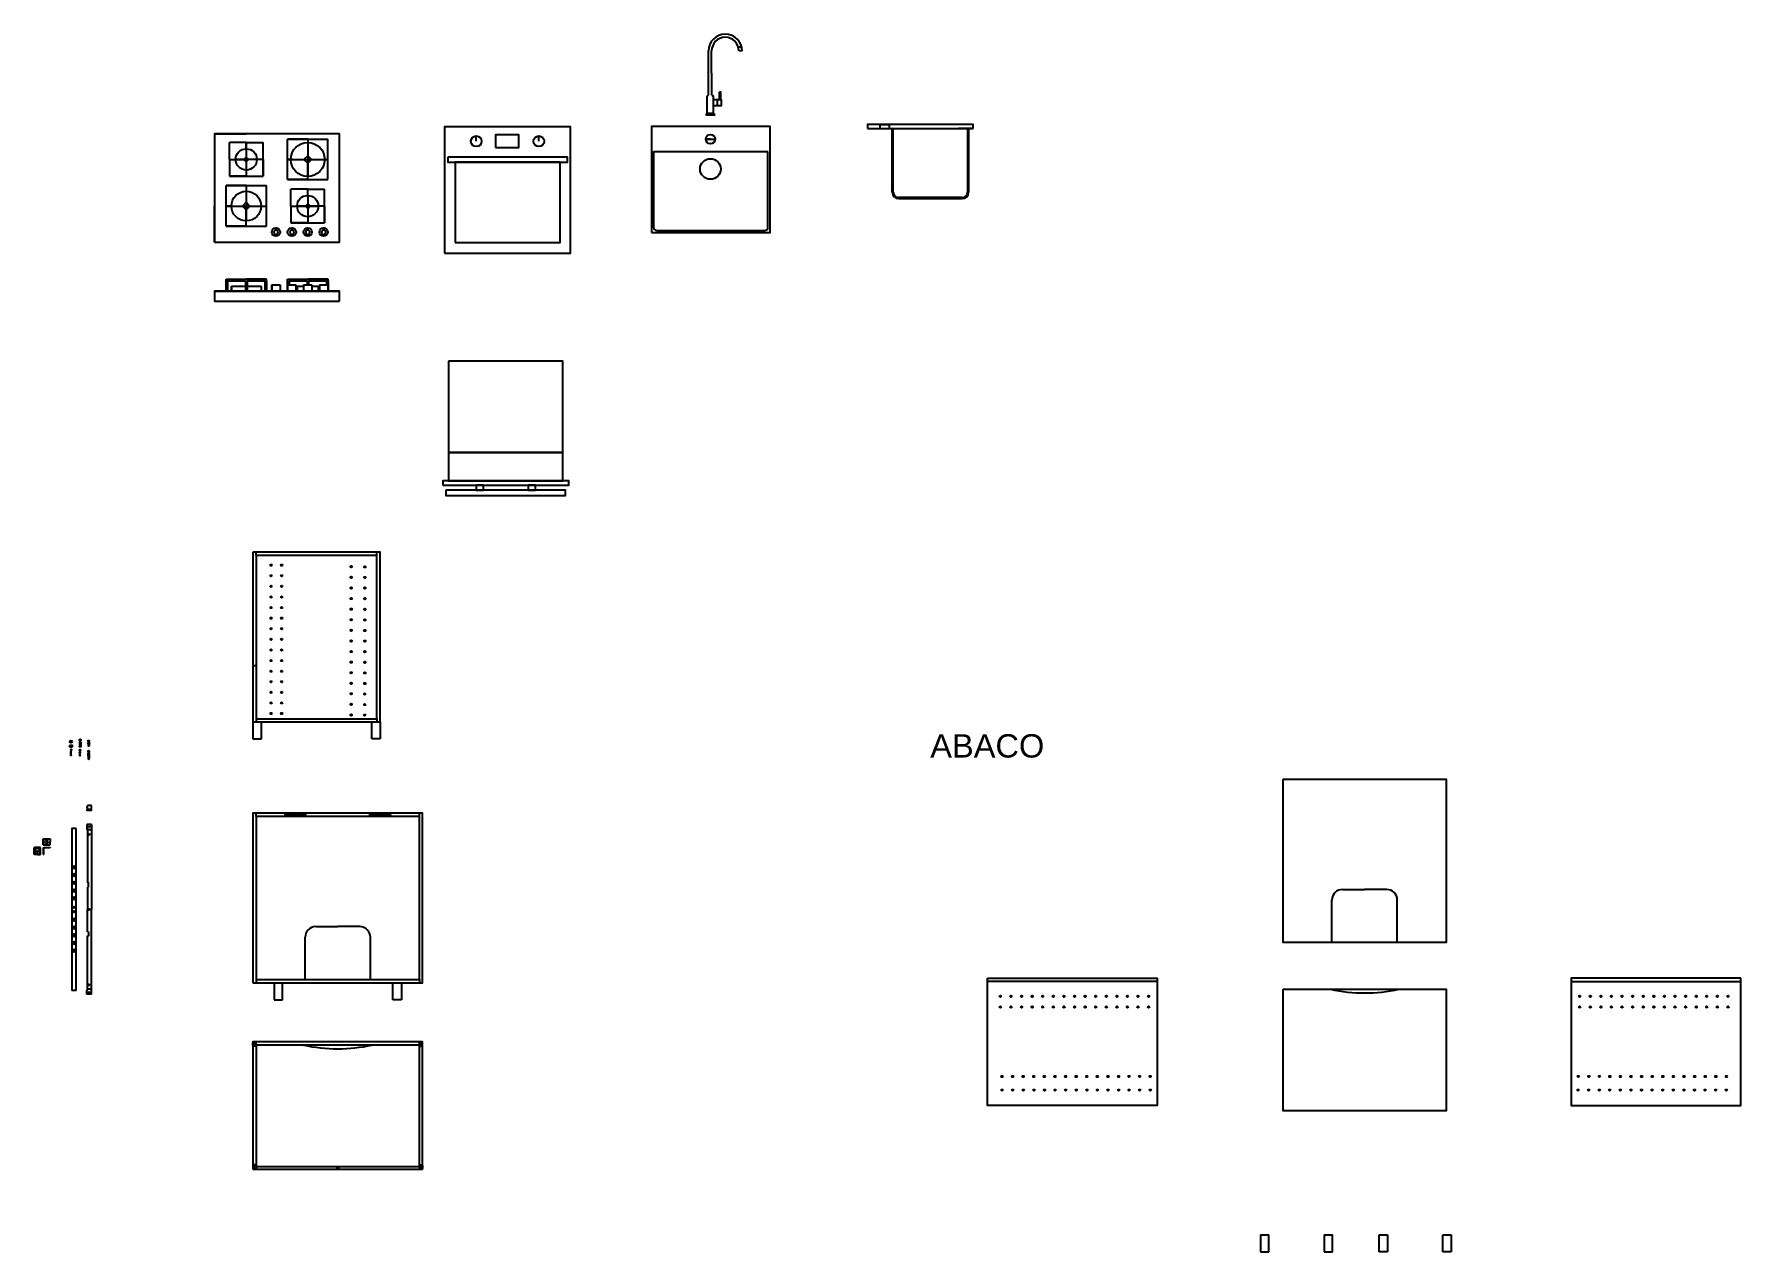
# Model space of a CAD drawing. Header units: inches. Extents: x -101 to 705, y -9 to 565.
import ezdxf

# ---------------------------------------------------------------- set-up
doc = ezdxf.new("R2010")
doc.units = ezdxf.units.IN
doc.header["$MEASUREMENT"] = 0
doc.layers.add('ABACO', color=2, linetype='Continuous')
doc.styles.get("Standard").update_dxf_attribs({"font": 'Arial.ttf'})

# ---------------------------------------------------------------- blocks, each defined once
blk = doc.blocks.new('buchi vite')
for p, q in [((3441.82, 4619.78), (3442.38, 4619.78)), ((3441.82, 4619.32), (3442.38, 4619.32))]:
    blk.add_line(p, q)
for points in [[(3441.82, 4619.32), (3441.66, 4619.32), (3441.66, 4619.78), (3441.82, 4619.78)], [(3442.38, 4619.78), (3442.53, 4619.78), (3442.53, 4619.32), (3442.38, 4619.32)]]:
    blk.add_open_spline(points, degree=3)
blk = doc.blocks.new('buchi viti2')
for points in [[(3434.7, 4603.52), (3434.7, 4604.42)], [(3435.4, 4604.42), (3435.4, 4603.52)]]:
    blk.add_lwpolyline(points)
for points in [[(3434.7, 4604.42), (3434.7, 4604.66), (3435.4, 4604.66), (3435.4, 4604.42)], [(3434.7, 4603.52), (3434.7, 4603.29), (3435.4, 4603.29), (3435.4, 4603.52)]]:
    blk.add_open_spline(points, degree=3)
blk = doc.blocks.new('6-rob-elev')
at = {"color": 0, "linetype": 'ByBlock'}
for p, q in [((-0.64, -2.52), (-0.75, 18.33)), ((0.88, -2.52), (0.75, 18.33)), ((14.93, 20.07), (13.38, 20.07)), ((15.12, 18.33), (13.62, 18.33)), ((1.63, -11.03), (1.63, -2.99)), ((3.42, -4.71), (3.42, -7.36))]:
    blk.add_line(p, q, dxfattribs=at)
for p, q in [((-1.37, -2.99), (-0.64, -2.52)), ((-1.37, -11.03), (-1.37, -2.99)), ((0.88, -2.52), (1.63, -2.99)), ((-2.03, -11.73), (-1.37, -11.03)), ((-2.03, -11.73), (2.38, -11.73)), ((-1.37, -11.03), (1.63, -11.03)), ((2.38, -11.73), (1.63, -11.03))]:
    blk.add_line(p, q)
blk.add_lwpolyline([(1.63, -7.36), (5.46, -7.36), (5.46, -4.71), (1.63, -4.71)], dxfattribs=at)
blk.add_lwpolyline([(4.51, -0.89), (4.95, -0.89), (4.95, -4.71), (4.51, -4.71)], close=True)
for radius in [7.94, 6.44]:
    blk.add_arc((7.19, 18.33), radius, 0, 180, dxfattribs=at)

msp = doc.modelspace()

# ---------------------------------------------------------------- linework, layer by layer
for p, q in [((-15.49, 517.93), (-0.49, 517.93)), ((-15.49, 517.93), (-15.49, 500.93)), ((18.97, 496.39), (18.97, 515.56)), ((28.51, 515.56), (18.97, 515.56)), ((18.97, 515.56), (38.06, 515.56)), ((43.51, 517.93), (28.51, 517.93)), ((28.51, 515.56), (28.51, 506.01)), ((38.06, 496.39), (38.06, 515.56)), ((108.04, 514.49), (108.04, 516.99)), ((137.54, 514.49), (137.54, 516.99)), ((218.48, 515.53), (216.28, 515.53)), ((216.28, 515.53), (220.68, 515.53)), ((292.53, 522.44), (292.53, 520.44)), ((292.53, 520.44), (342.53, 520.44)), ((298.44, 522.44), (302.84, 522.44)), ((298.44, 522.44), (298.44, 520.44)), ((302.84, 522.44), (302.84, 520.44)), ((304.27, 490.44), (304.27, 520.44)), ((304.77, 490.44), (304.77, 520.44)), ((342.53, 520.44), (335.53, 520.44)), ((339.77, 520.44), (339.77, 490.44)), ((340.27, 520.44), (340.27, 490.44)), ((-0.49, 513.87), (-8.43, 513.87)), ((-8.43, 505.93), (-8.43, 513.87)), ((-0.49, 510.93), (-0.49, 513.87)), ((-0.49, 513.87), (-0.49, 505.93)), ((-0.49, 513.87), (7.45, 513.87)), ((7.45, 498.07), (7.45, 513.87)), ((28.51, 513.93), (28.51, 497.93)), ((28.51, 512.93), (28.51, 498.93)), ((191.64, 509.7), (245.64, 509.7)), ((-8.43, 505.93), (-0.49, 505.93)), ((-8.43, 505.93), (-8.43, 498.07)), ((-0.49, 505.93), (-5.49, 505.93)), ((-0.5, 506.01), (-0.5, 498.07)), ((7.45, 505.93), (-0.49, 505.93)), ((7.45, 505.93), (7.45, 498.07)), ((21.51, 505.93), (18.97, 505.93)), ((18.97, 505.93), (38.06, 505.93)), ((18.97, 505.93), (28.51, 505.93)), ((20.51, 505.93), (36.51, 505.93)), ((21.51, 505.93), (35.51, 505.93)), ((28.51, 496.39), (28.51, 505.93)), ((-10.03, 474.39), (-10.03, 493.56)), ((-0.49, 493.56), (-10.03, 493.56)), ((-10.03, 493.56), (9.06, 493.56)), ((-0.5, 498.07), (-8.43, 498.07)), ((-8.43, 498.07), (7.45, 498.07)), ((-0.49, 493.56), (-0.49, 484.01)), ((9.06, 474.39), (9.06, 493.56)), ((28.51, 496.39), (18.97, 496.39)), ((18.97, 496.39), (38.06, 496.39)), ((28.53, 491.87), (20.59, 491.87)), ((20.59, 483.93), (20.59, 491.87)), ((28.53, 488.93), (28.53, 491.87)), ((28.53, 491.87), (36.47, 491.87)), ((36.47, 476.07), (36.47, 491.87)), ((-15.49, 466.93), (-15.49, 483.93)), ((-7.49, 483.93), (-10.03, 483.93)), ((-10.03, 483.93), (9.06, 483.93)), ((-10.03, 483.93), (-0.49, 483.93)), ((-7.49, 483.93), (6.51, 483.93)), ((-0.49, 490.93), (-0.49, 476.93)), ((-0.49, 474.39), (-0.49, 483.93)), ((20.59, 483.93), (28.53, 483.93)), ((20.59, 483.93), (20.59, 476.07)), ((23.51, 483.93), (33.51, 483.93)), ((28.53, 483.93), (23.53, 483.93)), ((28.51, 488.93), (28.51, 478.93)), ((28.51, 484.01), (28.51, 476.07)), ((36.47, 483.93), (28.53, 483.93)), ((36.47, 483.93), (36.47, 476.07)), ((337.27, 487.94), (307.27, 487.94)), ((337.27, 487.44), (307.27, 487.44)), ((28.51, 476.07), (20.59, 476.07)), ((20.59, 476.07), (36.47, 476.07)), ((-0.49, 474.39), (-10.03, 474.39)), ((-10.03, 474.39), (9.06, 474.39)), ((13.26, 473.57), (13.26, 472.54)), ((13.76, 472.54), (13.76, 473.57)), ((20.81, 473.56), (20.81, 472.53)), ((21.31, 472.53), (21.31, 473.56)), ((28.27, 473.56), (28.27, 472.53)), ((28.77, 472.53), (28.77, 473.56)), ((35.77, 473.57), (35.77, 472.54)), ((36.27, 472.54), (36.27, 473.57)), ((-10.03, 443.73), (-10.03, 449.43)), ((-10.03, 449.43), (9.06, 449.43)), ((-10.03, 449.43), (-10.03, 448.7)), ((-10.03, 448.7), (-10.03, 443.73)), ((-7.49, 443.73), (-10.03, 443.73)), ((-9.3, 448.7), (-0.85, 448.7)), ((-9.3, 448.7), (-9.3, 443.73)), ((-7.49, 443.73), (-7.49, 446.23)), ((-7.49, 446.23), (-0.85, 446.23)), ((-7.49, 446.23), (-7.49, 443.73)), ((-0.85, 449.43), (-0.12, 449.43)), ((-0.85, 448.7), (-0.85, 443.73)), ((9.06, 449.43), (-0.49, 449.43)), ((-0.12, 448.7), (-0.12, 443.73)), ((-0.12, 448.7), (8.33, 448.7)), ((-0.12, 446.23), (6.51, 446.23)), ((6.51, 446.23), (6.51, 443.73)), ((6.51, 443.73), (9.06, 443.73)), ((8.33, 448.7), (8.33, 443.73)), ((9.06, 443.73), (9.06, 449.43)), ((9.06, 448.7), (9.06, 443.73)), ((11.51, 446.73), (11.51, 443.73)), ((11.51, 443.73), (11.51, 446.73)), ((11.51, 446.73), (15.51, 446.73)), ((15.51, 446.73), (15.51, 443.73)), ((19.04, 443.73), (19.04, 449.43)), ((19.04, 449.43), (38.12, 449.43)), ((19.04, 448.7), (19.04, 443.73)), ((19.04, 446.73), (19.04, 443.73)), ((19.04, 446.73), (22.98, 446.73)), ((19.76, 448.7), (28.22, 448.7)), ((19.76, 448.7), (19.76, 446.73)), ((22.98, 446.73), (22.98, 443.73)), ((23.51, 446.23), (23.51, 443.73)), ((23.51, 446.23), (26.54, 446.23)), ((26.54, 446.73), (26.54, 443.73)), ((26.54, 446.73), (30.51, 446.73)), ((28.22, 449.43), (28.94, 449.43)), ((28.22, 448.7), (28.22, 446.73)), ((38.12, 449.43), (28.58, 449.43)), ((38.12, 449.43), (28.58, 449.43)), ((28.94, 448.7), (37.4, 448.7)), ((28.94, 448.7), (28.94, 446.73)), ((30.51, 446.73), (30.51, 443.73)), ((30.51, 446.23), (33.51, 446.23)), ((33.51, 446.23), (33.51, 443.73)), ((34.04, 446.73), (34.04, 443.73)), ((34.04, 446.73), (38.01, 446.73)), ((37.4, 448.7), (37.4, 446.73)), ((38.01, 446.73), (38.01, 443.73)), ((38.12, 443.73), (38.12, 449.43)), ((38.12, 448.7), (38.12, 443.73)), ((4.19, 319.17), (4.19, 320.67)), ((61.19, 319.17), (61.19, 320.67)), ((4.19, 267.17), (2.69, 267.17)), ((4.19, 242.17), (4.19, 240.67)), ((61.19, 242.17), (61.19, 240.67)), ((2.69, 240.67), (2.69, 232.67)), ((6.69, 232.67), (6.69, 240.67)), ((6.69, 240.67), (58.69, 240.67)), ((58.69, 232.67), (58.69, 240.67)), ((62.69, 240.67), (62.69, 232.67)), ((-83.67, 231.44), (-83.25, 231.44)), ((-83.67, 231.29), (-83.25, 231.29)), ((-82.67, 229.32), (-83.67, 229.32)), ((-83.67, 228.99), (-82.9, 228.99)), ((-83.17, 226.71), (-83.35, 226.92)), ((-83.35, 226.92), (-82.89, 226.92)), ((-83.29, 227.58), (-83.14, 227.58)), ((-83.29, 227.53), (-83.14, 227.53)), ((-83.25, 231.86), (-83.25, 231.44)), ((-83.25, 231.29), (-83.25, 230.87)), ((-83.22, 229.61), (-83.22, 229.32)), ((-83.05, 226.59), (-83.19, 226.56)), ((-83.05, 226.57), (-83.19, 226.54)), ((-83.05, 226.43), (-83.19, 226.4)), ((-83.05, 226.41), (-83.19, 226.38)), ((-83.05, 226.27), (-83.19, 226.24)), ((-83.05, 226.25), (-83.19, 226.22)), ((-83.05, 226.11), (-83.19, 226.08)), ((-83.05, 226.09), (-83.19, 226.06)), ((-83.05, 225.96), (-83.19, 225.93)), ((-83.05, 225.94), (-83.19, 225.91)), ((-83.05, 225.8), (-83.19, 225.77)), ((-83.05, 225.78), (-83.19, 225.75)), ((-83.05, 225.64), (-83.19, 225.61)), ((-83.05, 225.62), (-83.19, 225.59)), ((-83.05, 225.48), (-83.19, 225.45)), ((-83.05, 225.46), (-83.19, 225.43)), ((-83.17, 226.71), (-83.07, 226.71)), ((-83.14, 227.73), (-83.14, 227.58)), ((-83.14, 227.53), (-83.14, 227.38)), ((-83.13, 229.32), (-83.13, 229.61)), ((-83.1, 231.86), (-83.1, 231.44)), ((-83.1, 231.44), (-82.68, 231.44)), ((-83.1, 231.29), (-82.68, 231.29)), ((-83.1, 231.29), (-83.1, 230.87)), ((-83.09, 227.73), (-83.09, 227.58)), ((-83.09, 227.58), (-82.94, 227.58)), ((-83.09, 227.53), (-82.94, 227.53)), ((-83.09, 227.53), (-83.09, 227.38)), ((-82.89, 226.92), (-83.07, 226.71)), ((-79.19, 231.14), (-78.49, 231.14)), ((-79.19, 231.14), (-79.19, 229.04)), ((-79.19, 229.04), (-78.49, 229.04)), ((-79.16, 226.44), (-79.16, 226.34)), ((-79.09, 231.24), (-79.11, 231.24)), ((-79.11, 226.29), (-78.71, 226.29)), ((-78.59, 231.24), (-79.09, 231.24)), ((-79.09, 231.14), (-79.09, 229.04)), ((-78.59, 228.94), (-79.09, 228.94)), ((-79.08, 227.39), (-78.93, 227.39)), ((-79.08, 227.34), (-78.93, 227.34)), ((-78.99, 229.04), (-78.99, 231.14)), ((-78.87, 226.29), (-78.98, 226.27)), ((-78.84, 226.28), (-78.98, 226.25)), ((-78.84, 226.14), (-78.98, 226.11)), ((-78.84, 226.12), (-78.98, 226.09)), ((-78.84, 225.98), (-78.98, 225.95)), ((-78.84, 225.96), (-78.98, 225.93)), ((-78.84, 225.82), (-78.98, 225.79)), ((-78.84, 225.8), (-78.98, 225.77)), ((-78.84, 225.67), (-78.98, 225.63)), ((-78.84, 225.65), (-78.98, 225.61)), ((-78.84, 225.51), (-78.98, 225.48)), ((-78.84, 225.49), (-78.98, 225.46)), ((-78.91, 226.29), (-78.96, 226.29)), ((-78.93, 227.54), (-78.93, 227.39)), ((-78.93, 227.34), (-78.93, 227.19)), ((-78.89, 231.14), (-78.89, 229.04)), ((-78.88, 227.54), (-78.88, 227.39)), ((-78.88, 227.39), (-78.73, 227.39)), ((-78.88, 227.34), (-78.73, 227.34)), ((-78.88, 227.34), (-78.88, 227.19)), ((-78.79, 229.04), (-78.79, 231.14)), ((-78.69, 231.14), (-78.69, 229.04)), ((-78.66, 226.44), (-78.66, 226.34)), ((-78.59, 229.04), (-78.59, 231.14)), ((-78.49, 231.14), (-78.49, 229.04)), ((-75.19, 230.68), (-75.19, 230.77)), ((-75.19, 230.77), (-74.49, 230.77)), ((-75.19, 230.68), (-74.49, 230.68)), ((-75.13, 226.84), (-74.8, 226.84)), ((-75.13, 226.79), (-74.8, 226.79)), ((-75.13, 226.15), (-74.43, 226.15)), ((-75.13, 225.95), (-75.13, 226.15)), ((-74.78, 225.95), (-75.13, 225.95)), ((-75.08, 230.36), (-74.6, 230.36)), ((-74.76, 230.36), (-75.06, 230.29)), ((-74.67, 230.36), (-75.06, 230.27)), ((-74.62, 230.24), (-75.06, 230.14)), ((-74.62, 230.22), (-75.06, 230.12)), ((-74.62, 230.09), (-75.06, 229.99)), ((-74.62, 230.07), (-75.06, 229.97)), ((-74.62, 229.94), (-75.06, 229.84)), ((-74.62, 229.92), (-75.06, 229.82)), ((-74.62, 229.79), (-75.06, 229.69)), ((-74.62, 229.77), (-75.06, 229.67)), ((-74.62, 229.64), (-75.06, 229.54)), ((-74.62, 229.62), (-75.06, 229.52)), ((-75.03, 230.36), (-75.03, 229.48)), ((-75.03, 230.28), (-75.03, 230.15)), ((-75.03, 230.13), (-75.03, 230)), ((-75.03, 229.98), (-75.03, 229.85)), ((-75.03, 229.83), (-75.03, 229.7)), ((-75.03, 229.68), (-75.03, 229.55)), ((-75.02, 224.55), (-75.02, 225.6)), ((-75.01, 231.66), (-74.86, 231.66)), ((-75.01, 231.61), (-74.86, 231.61)), ((-75.01, 229.46), (-74.67, 229.46)), ((-74.98, 225.8), (-74.98, 225.95)), ((-74.92, 225.6), (-74.92, 224.55)), ((-74.89, 225.6), (-74.89, 224.55)), ((-74.86, 231.81), (-74.86, 231.66)), ((-74.86, 231.61), (-74.86, 231.46)), ((-74.81, 231.81), (-74.81, 231.66)), ((-74.81, 231.66), (-74.66, 231.66)), ((-74.81, 231.61), (-74.66, 231.61)), ((-74.81, 231.61), (-74.81, 231.46)), ((-74.8, 227.17), (-74.8, 226.84)), ((-74.8, 226.79), (-74.8, 226.47)), ((-74.78, 225.95), (-74.43, 225.95)), ((-74.75, 227.17), (-74.75, 226.84)), ((-74.75, 226.84), (-74.43, 226.84)), ((-74.75, 226.79), (-74.43, 226.79)), ((-74.75, 226.79), (-74.75, 226.47)), ((-74.66, 225.6), (-74.66, 224.55)), ((-74.65, 230.36), (-74.65, 229.48)), ((-74.63, 225.8), (-74.63, 225.95)), ((-74.63, 225.6), (-74.63, 224.55)), ((-74.53, 224.55), (-74.53, 225.6)), ((-74.49, 230.77), (-74.49, 230.68)), ((-74.43, 225.95), (-74.43, 226.15)), ((2.69, 232.67), (6.69, 232.67)), ((62.69, 232.67), (58.69, 232.67)), ((-83.05, 225.32), (-83.19, 225.29)), ((-83.05, 225.3), (-83.19, 225.27)), ((-83.05, 225.17), (-83.19, 225.14)), ((-83.05, 225.15), (-83.19, 225.12)), ((-83.05, 225.01), (-83.19, 224.98)), ((-83.05, 224.99), (-83.19, 224.96)), ((-83.17, 224.87), (-83.15, 224.83)), ((-83.06, 224.85), (-83.16, 224.82)), ((-83.06, 224.83), (-83.16, 224.8)), ((-83.15, 224.81), (-83.12, 224.72)), ((-83.08, 224.82), (-83.12, 224.72)), ((-83.07, 224.87), (-83.08, 224.84)), ((-78.84, 225.35), (-78.98, 225.32)), ((-78.84, 225.33), (-78.98, 225.3)), ((-78.84, 225.19), (-78.98, 225.16)), ((-78.84, 225.17), (-78.98, 225.14)), ((-78.84, 225.03), (-78.98, 225)), ((-78.84, 225.01), (-78.98, 224.98)), ((-78.84, 224.87), (-78.98, 224.84)), ((-78.84, 224.85), (-78.98, 224.82)), ((-78.96, 224.74), (-78.94, 224.69)), ((-78.86, 224.71), (-78.96, 224.69)), ((-78.86, 224.69), (-78.96, 224.67)), ((-78.94, 224.68), (-78.91, 224.59)), ((-78.88, 224.69), (-78.91, 224.59)), ((-78.86, 224.74), (-78.87, 224.71)), ((-74.56, 224.12), (-75.01, 224.03)), ((-74.56, 224.1), (-75.01, 224.01)), ((-74.56, 223.97), (-75.01, 223.88)), ((-74.56, 223.95), (-75.01, 223.86)), ((-74.56, 223.82), (-75.01, 223.73)), ((-74.56, 223.8), (-75.01, 223.71)), ((-74.56, 223.67), (-75.01, 223.58)), ((-74.56, 223.65), (-75.01, 223.56)), ((-74.56, 223.52), (-75.01, 223.43)), ((-74.56, 223.5), (-75.01, 223.41)), ((-74.56, 223.37), (-75.01, 223.28)), ((-74.56, 223.35), (-75.01, 223.26)), ((-74.98, 224.35), (-74.98, 224.03)), ((-74.98, 224.01), (-74.98, 223.88)), ((-74.98, 223.86), (-74.98, 223.73)), ((-74.98, 223.71), (-74.98, 223.58)), ((-74.98, 223.56), (-74.98, 223.43)), ((-74.98, 223.41), (-74.98, 223.28)), ((-74.98, 223.26), (-74.98, 223.21)), ((-74.78, 223.15), (-74.88, 223.15)), ((-74.68, 223.15), (-74.78, 223.15)), ((-74.58, 224.35), (-74.58, 224.12)), ((-74.58, 224.1), (-74.58, 223.97)), ((-74.58, 223.95), (-74.58, 223.82)), ((-74.58, 223.8), (-74.58, 223.67)), ((-74.58, 223.65), (-74.58, 223.52)), ((-74.58, 223.5), (-74.58, 223.37)), ((-74.58, 223.35), (-74.58, 223.21)), ((4.19, 196.14), (4.19, 197.64)), ((42.69, 197.64), (27.69, 197.64)), ((81.19, 196.14), (81.19, 197.64)), ((-96.24, 185.47), (-96.14, 185.47)), ((-96.24, 182.79), (-96.24, 185.47)), ((-96.24, 185.47), (-96.14, 185.47)), ((-96.14, 185.47), (-96.14, 182.79)), ((-95.94, 185.47), (-93.04, 185.47)), ((-93.04, 185.47), (-93.04, 184.13)), ((-80.71, 114.03), (-80.71, 190.43)), ((-73.55, 192.23), (-75.75, 192.23)), ((-75.75, 192.23), (-75.75, 190.43)), ((-75.35, 189.73), (-75.75, 190.43)), ((-74.93, 191.56), (-74.37, 191.56)), ((-74.93, 191.1), (-74.37, 191.1)), ((-73.55, 192.23), (-73.55, 152.23)), ((-100.56, 181.28), (-100.56, 181.38)), ((-97.48, 181.38), (-100.56, 181.38)), ((-100.56, 181.38), (-100.56, 181.28)), ((-100.56, 181.28), (-99.02, 181.28)), ((-100.56, 178.38), (-100.56, 181.18)), ((-99.02, 178.18), (-100.36, 178.18)), ((-97.48, 181.28), (-99.02, 181.28)), ((-99.02, 178.18), (-97.68, 178.18)), ((-97.48, 181.28), (-97.48, 181.38)), ((-97.48, 181.28), (-97.48, 181.38)), ((-97.48, 178.38), (-97.48, 181.18)), ((-96.24, 182.79), (-96.14, 182.79)), ((-96.14, 182.79), (-96.24, 182.79)), ((-96.24, 181.18), (-96.24, 178.18)), ((-96.24, 181.18), (-96.14, 181.18)), ((-96.24, 178.38), (-96.14, 178.38)), ((-96.24, 178.18), (-96.14, 178.18)), ((-96.14, 181.18), (-96.14, 178.18)), ((-95.94, 182.79), (-93.04, 182.79)), ((-95.94, 181.38), (-93.04, 181.38)), ((-95.94, 181.28), (-95.94, 181.38)), ((-93.04, 181.28), (-95.94, 181.28)), ((-93.04, 182.79), (-93.04, 184.13)), ((-93.04, 181.38), (-93.04, 181.28)), ((-75.35, 162.73), (-74.85, 162.73)), ((-75.35, 162.73), (-75.35, 152.23)), ((-75.35, 141.73), (-75.35, 152.23)), ((-73.55, 112.23), (-73.55, 152.23)), ((-75.35, 141.73), (-74.85, 141.73)), ((27.29, 119.14), (27.29, 139.14)), ((32.29, 144.14), (42.69, 144.14)), ((53.09, 144.14), (42.69, 144.14)), ((58.09, 119.14), (58.09, 139.14)), ((-75.35, 114.73), (-75.75, 114.03)), ((-75.75, 112.23), (-75.75, 114.03)), ((4.19, 119.14), (4.19, 117.64)), ((12.69, 117.64), (12.69, 109.64)), ((16.69, 109.64), (16.69, 117.64)), ((16.69, 117.64), (68.69, 117.64)), ((68.69, 109.64), (68.69, 117.64)), ((72.69, 117.64), (72.69, 109.64)), ((81.19, 119.14), (81.19, 117.64)), ((-73.55, 112.23), (-75.75, 112.23)), ((12.69, 109.64), (16.69, 109.64)), ((72.69, 109.64), (68.69, 109.64)), ((2.69, 88.13), (2.69, 89.5)), ((2.89, 88.13), (2.89, 89.5)), ((2.99, 89.8), (4.19, 89.8)), ((2.99, 89.6), (3.99, 89.6)), ((3.99, 89.6), (3.99, 88.35)), ((4.19, 88.3), (4.19, 89.8)), ((4.19, 88.3), (4.19, 89.8)), ((81.19, 88.3), (81.19, 89.8)), ((81.19, 88.3), (81.19, 89.8)), ((82.39, 89.8), (81.19, 89.8)), ((82.39, 89.6), (81.39, 89.6)), ((81.39, 89.6), (81.39, 88.35)), ((82.49, 88.13), (82.49, 89.5)), ((82.69, 88.13), (82.69, 89.5)), ((3.8, 88.03), (2.99, 88.03)), ((3.86, 87.83), (2.99, 87.83)), ((3.99, 88.35), (3.8, 88.03)), ((4.19, 88.3), (3.95, 87.88)), ((81.19, 88.3), (81.43, 87.88)), ((81.39, 88.35), (81.57, 88.03)), ((81.51, 87.83), (82.39, 87.83)), ((81.57, 88.03), (82.39, 88.03)), ((2.69, 31.47), (2.69, 30.1)), ((2.89, 31.47), (2.89, 30.1)), ((3.86, 31.77), (2.99, 31.77)), ((3.8, 31.57), (2.99, 31.57)), ((2.99, 30), (3.99, 30)), ((2.99, 29.8), (4.19, 29.8)), ((3.99, 31.25), (3.8, 31.57)), ((4.19, 31.02), (3.95, 31.72)), ((3.99, 30), (3.99, 31.25)), ((4.19, 31.3), (4.19, 29.8)), ((4.19, 31.02), (4.19, 29.8)), ((4.19, 31.02), (81.19, 31.02)), ((81.19, 31.02), (81.43, 31.72)), ((81.19, 31.02), (81.19, 29.8)), ((82.39, 29.8), (81.19, 29.8)), ((81.39, 31.25), (81.57, 31.57)), ((81.39, 30), (81.39, 31.25)), ((82.39, 30), (81.39, 30)), ((81.51, 31.77), (82.39, 31.77)), ((81.57, 31.57), (82.39, 31.57)), ((82.49, 31.47), (82.49, 30.1)), ((82.69, 31.47), (82.69, 30.1))]:
    msp.add_line(p, q)
for points in [[(-15.49, 466.93), (43.51, 466.93), (43.51, 517.93), (-15.49, 517.93)], [(93.04, 461.73), (152.54, 461.73), (152.54, 521.23), (93.04, 521.23)], [(117.05, 511.49), (128.05, 511.49), (128.05, 517.49), (117.05, 517.49)], [(190.64, 471.44), (246.64, 471.44), (246.64, 521.44), (190.64, 521.44)], [(28.51, 504.16), (30.28, 505.93), (28.51, 507.7), (26.74, 505.93)], [(-0.49, 504.87), (0.57, 505.93), (-0.49, 506.99), (-1.55, 505.93)], [(94.55, 507.07), (94.55, 504.57), (151.05, 504.57), (151.05, 507.07)], [(98.04, 466.73), (147.54, 466.73), (147.54, 504.57), (98.04, 504.57)], [(-0.49, 482.2), (1.28, 483.97), (-0.49, 485.74), (-2.26, 483.97)], [(28.51, 482.87), (29.57, 483.93), (28.51, 484.99), (27.45, 483.93)], [(43.52, 439.03), (43.52, 443.73), (-15.48, 443.73), (-15.48, 439.03)], [(94.94, 410.79), (94.94, 367.79), (148.94, 367.79), (148.94, 410.79)], [(94.94, 354.29), (148.94, 354.29), (148.94, 367.79), (94.94, 367.79)], [(92.19, 352.39), (151.69, 352.39), (151.69, 354.29), (92.19, 354.29)], [(93.69, 349.89), (93.69, 347.39), (150.19, 347.39), (150.19, 349.89)], [(107.94, 352.39), (107.94, 349.89), (111.44, 349.89), (111.44, 352.39)], [(132.44, 352.39), (132.44, 349.89), (135.94, 349.89), (135.94, 352.39)], [(2.69, 320.67), (2.69, 240.67), (62.69, 240.67), (62.69, 320.67)], [(4.19, 319.17), (4.19, 242.17), (61.19, 242.17), (61.19, 319.17)], [(2.69, 117.64), (82.69, 117.64), (82.69, 197.64), (2.69, 197.64)], [(4.19, 119.14), (81.19, 119.14), (81.19, 196.14), (4.19, 196.14)], [(2.69, 29.8), (82.69, 29.8), (82.69, 89.8), (2.69, 89.8)]]:
    msp.add_lwpolyline(points, close=True)
for points in [[(342.53, 520.44), (342.53, 522.44), (292.53, 522.44), (292.53, 520.44)], [(307.27, 487.44), (337.27, 487.44)], [(-15.48, 443.73), (43.52, 443.73)], [(-83.67, 229.7), (-82.67, 229.7), (-82.67, 228.9), (-83.67, 228.9), (-83.67, 229.7)], [(-83.67, 229.7), (-83.67, 229.61), (-82.67, 229.61)], [(-83.67, 229.32), (-83.58, 229.32), (-83.58, 229.61)], [(-82.9, 229.23), (-83.67, 229.23)], [(-83.14, 227.58), (-83.29, 227.58), (-83.29, 227.53)], [(-83.17, 226.25), (-83.17, 226.71)], [(-83.17, 226.25), (-83.17, 226.38)], [(-83.17, 226.09), (-83.17, 226.23)], [(-83.17, 225.93), (-83.17, 226.07)], [(-83.17, 225.77), (-83.17, 225.91)], [(-83.17, 225.61), (-83.17, 225.75)], [(-83.17, 225.46), (-83.17, 225.59)], [(-83.09, 227.58), (-83.09, 227.73), (-83.14, 227.73)], [(-83.09, 227.53), (-83.09, 227.38), (-83.14, 227.38)], [(-83.09, 227.58), (-82.94, 227.58), (-82.94, 227.53)], [(-83.07, 226.27), (-83.07, 226.71)], [(-83.07, 226.11), (-83.07, 226.25)], [(-83.07, 225.95), (-83.07, 226.09)], [(-83.07, 225.79), (-83.07, 225.93)], [(-83.07, 225.64), (-83.07, 225.77)], [(-83.07, 225.48), (-83.07, 225.62)], [(-83.07, 225.32), (-83.07, 225.46)], [(-82.82, 229.07), (-82.82, 229.15)], [(-82.67, 229.32), (-82.76, 229.32), (-82.76, 229.61)], [(-78.93, 227.39), (-79.08, 227.39), (-79.08, 227.34)], [(-78.96, 226.27), (-78.96, 226.29)], [(-78.96, 226.11), (-78.96, 226.25)], [(-78.96, 225.96), (-78.96, 226.09)], [(-78.96, 225.8), (-78.96, 225.94)], [(-78.96, 225.64), (-78.96, 225.78)], [(-78.96, 225.48), (-78.96, 225.62)], [(-78.96, 225.32), (-78.96, 225.46)], [(-78.88, 227.39), (-78.88, 227.54), (-78.93, 227.54)], [(-78.88, 227.34), (-78.88, 227.19), (-78.93, 227.19)], [(-78.88, 227.39), (-78.73, 227.39), (-78.73, 227.34)], [(-78.86, 226.14), (-78.86, 226.27)], [(-78.86, 225.98), (-78.86, 226.12)], [(-78.86, 225.82), (-78.86, 225.96)], [(-78.86, 225.66), (-78.86, 225.8)], [(-78.86, 225.5), (-78.86, 225.64)], [(-78.86, 225.34), (-78.86, 225.48)], [(-74.78, 225.8), (-75.07, 225.8)], [(-74.86, 231.66), (-75.01, 231.66), (-75.01, 231.61)], [(-74.81, 231.66), (-74.81, 231.81), (-74.86, 231.81)], [(-74.81, 231.61), (-74.81, 231.46), (-74.86, 231.46)], [(-74.81, 231.66), (-74.66, 231.66), (-74.66, 231.61)], [(-74.78, 225.8), (-74.48, 225.8)], [(-83.17, 225.3), (-83.17, 225.44)], [(-83.17, 225.14), (-83.17, 225.28)], [(-83.17, 224.98), (-83.17, 225.12)], [(-83.17, 224.98), (-83.17, 225.12)], [(-83.17, 224.87), (-83.17, 224.96)], [(-83.07, 225.16), (-83.07, 225.3)], [(-83.07, 225), (-83.07, 225.14)], [(-83.07, 224.87), (-83.07, 224.98)], [(-78.96, 225.17), (-78.96, 225.3)], [(-78.96, 225.01), (-78.96, 225.15)], [(-78.96, 224.85), (-78.96, 224.99)], [(-78.96, 224.74), (-78.96, 224.83)], [(-78.86, 225.19), (-78.86, 225.32)], [(-78.86, 225.03), (-78.86, 225.17)], [(-78.86, 224.87), (-78.86, 225.01)], [(-78.86, 224.74), (-78.86, 224.85)], [(-75.07, 224.35), (-74.78, 224.35)], [(-75.01, 223.26), (-74.98, 223.26), (-74.98, 223.21)], [(-74.92, 225.45), (-74.92, 225.45)], [(-74.48, 224.35), (-74.78, 224.35)], [(-74.63, 225.45), (-74.63, 225.45)], [(-75.35, 199.33), (-75.35, 201.33)], [(-73.55, 201.33), (-75.35, 201.33)], [(-75.35, 200.33), (-75.35, 201.33)], [(-73.55, 199.33), (-73.55, 201.33)], [(-73.55, 199.33), (-75.75, 199.33)], [(-75.75, 199.33), (-75.75, 199.13), (-73.55, 199.13), (-73.55, 199.33)], [(-80.71, 190.43), (-82.71, 190.43), (-82.71, 114.03)], [(-73.55, 189.73), (-75.35, 189.73), (-75.35, 164.73)], [(-74.85, 162.73), (-74.85, 164.73), (-75.35, 164.73)], [(-74.85, 141.73), (-74.85, 139.73), (-75.35, 139.73)], [(-73.55, 114.73), (-75.35, 114.73), (-75.35, 139.73)], [(-80.71, 114.03), (-82.71, 114.03)], [(81.19, 31.02), (81.19, 88.3), (4.19, 88.3), (4.19, 31.3)]]:
    msp.add_lwpolyline(points)
msp.add_lwpolyline([(191.64, 509.7), (191.64, 473.94, 0.414214), (193.14, 472.44), (244.14, 472.44, 0.414214), (245.64, 473.94), (245.64, 509.7)], format="xyb")
for points in [[(18.02, 196.53), (18.92, 196.53, 0.414214), (19.22, 196.83), (19.22, 196.93, 0.414214), (18.92, 197.23), (18.02, 197.23, 0.414214), (17.72, 196.93), (17.72, 196.83, 0.414214)], [(20.12, 196.53), (21.02, 196.53, 0.414214), (21.32, 196.83), (21.32, 196.93, 0.414214), (21.02, 197.23), (20.12, 197.23, 0.414214), (19.82, 196.93), (19.82, 196.83, 0.414214)], [(22.25, 196.53), (23.15, 196.53, 0.414214), (23.45, 196.83), (23.45, 196.93, 0.414214), (23.15, 197.23), (22.25, 197.23, 0.414214), (21.95, 196.93), (21.95, 196.83, 0.414214)], [(24.36, 196.53), (25.26, 196.53, 0.414214), (25.56, 196.83), (25.56, 196.93, 0.414214), (25.26, 197.23), (24.36, 197.23, 0.414214), (24.06, 196.93), (24.06, 196.83, 0.414214)], [(26.49, 196.53), (27.39, 196.53, 0.414214), (27.69, 196.83), (27.69, 196.93, 0.414214), (27.39, 197.23), (26.49, 197.23, 0.414214), (26.19, 196.93), (26.19, 196.83, 0.414214)], [(58.89, 197.14), (57.99, 197.14, 0.414214), (57.69, 196.84), (57.69, 196.74, 0.414214), (57.99, 196.44), (58.89, 196.44, 0.414214), (59.19, 196.74), (59.19, 196.84, 0.414214)], [(61.02, 197.14), (60.12, 197.14, 0.414214), (59.82, 196.84), (59.82, 196.74, 0.414214), (60.12, 196.44), (61.02, 196.44, 0.414214), (61.32, 196.74), (61.32, 196.84, 0.414214)], [(63.12, 197.14), (62.22, 197.14, 0.414214), (61.92, 196.84), (61.92, 196.74, 0.414214), (62.22, 196.44), (63.12, 196.44, 0.414214), (63.42, 196.74), (63.42, 196.84, 0.414214)], [(65.25, 197.14), (64.35, 197.14, 0.414214), (64.05, 196.84), (64.05, 196.74, 0.414214), (64.35, 196.44), (65.25, 196.44, 0.414214), (65.55, 196.74), (65.55, 196.84, 0.414214)], [(67.36, 197.14), (66.46, 197.14, 0.414214), (66.16, 196.84), (66.16, 196.74, 0.414214), (66.46, 196.44), (67.36, 196.44, 0.414214), (67.66, 196.74), (67.66, 196.84, 0.414214)], [(-99.47, 181.16), (-100.13, 181.16, 0.414214), (-100.23, 181.06), (-100.23, 180.4, 0.668179), (-100.05, 180.33), (-99.4, 180.99, 0.668179)], [(-98.57, 181.16), (-97.91, 181.16, -0.414214), (-97.81, 181.06), (-97.81, 180.4, -0.668179), (-97.98, 180.33), (-98.64, 180.99, -0.668179)], [(3.61, 88.31), (3.17, 88.31, -0.414214), (3.1, 88.38), (3.1, 89.42, -0.414214), (3.17, 89.49), (3.61, 89.49, -0.414214), (3.68, 89.42), (3.68, 88.38, -0.414214)], [(81.77, 88.31), (82.21, 88.31, 0.414214), (82.28, 88.38), (82.28, 89.42, 0.414214), (82.21, 89.49), (81.77, 89.49, 0.414214), (81.7, 89.42), (81.7, 88.38, 0.414214)], [(3.61, 31.29), (3.17, 31.29, 0.414214), (3.1, 31.22), (3.1, 30.18, 0.414214), (3.17, 30.11), (3.61, 30.11, 0.414214), (3.68, 30.18), (3.68, 31.22, 0.414214)], [(42.47, 30.89), (42.9, 30.89, -0.414214), (42.97, 30.82), (42.97, 29.99, -0.414214), (42.9, 29.92), (42.47, 29.92, -0.414214), (42.4, 29.99), (42.4, 30.82, -0.414214)], [(81.77, 31.29), (82.21, 31.29, -0.414214), (82.28, 31.22), (82.28, 30.18, -0.414214), (82.21, 30.11), (81.77, 30.11, -0.414214), (81.7, 30.18), (81.7, 31.22, -0.414214)]]:
    msp.add_lwpolyline(points, format="xyb", close=True)
for centre, radius in [((108.04, 514.49), 2.5), ((137.54, 514.49), 2.5), ((218.48, 515.53), 2.2), ((-0.49, 505.93), 5), ((28.51, 505.93), 8), ((218.48, 501.42), 4.87), ((-0.49, 483.93), 7), ((28.53, 483.93), 5), ((13.51, 471.69), 2), ((21.01, 471.69), 2), ((28.51, 471.69), 2), ((36.01, 471.69), 2), ((11.24, 314.6), 0.35), ((16.24, 314.6), 0.35), ((49.02, 313.86), 0.35), ((55.45, 313.8), 0.35), ((11.24, 309.6), 0.35), ((16.24, 309.6), 0.35), ((49.02, 308.86), 0.35), ((55.45, 308.8), 0.35), ((11.24, 304.6), 0.35), ((11.24, 299.6), 0.35), ((16.24, 304.6), 0.35), ((16.24, 299.6), 0.35), ((49.02, 303.86), 0.35), ((49.02, 298.86), 0.35), ((55.45, 303.8), 0.35), ((55.45, 298.8), 0.35), ((11.24, 294.6), 0.35), ((11.24, 289.6), 0.35), ((16.24, 294.6), 0.35), ((16.24, 289.6), 0.35), ((49.02, 293.86), 0.35), ((55.45, 293.8), 0.35), ((11.24, 284.6), 0.35), ((16.24, 284.6), 0.35), ((49.02, 288.86), 0.35), ((49.02, 283.86), 0.35), ((55.45, 288.8), 0.35), ((55.45, 283.8), 0.35), ((11.24, 279.6), 0.35), ((11.24, 274.6), 0.35), ((16.24, 279.6), 0.35), ((16.24, 274.6), 0.35), ((49.02, 278.86), 0.35), ((49.02, 273.86), 0.35), ((55.45, 278.8), 0.35), ((55.45, 273.8), 0.35), ((11.24, 269.6), 0.35), ((16.24, 269.6), 0.35), ((49.02, 268.86), 0.35), ((55.45, 268.8), 0.35), ((11.24, 264.6), 0.35), ((11.24, 259.6), 0.35), ((16.24, 264.6), 0.35), ((16.24, 259.6), 0.35), ((49.02, 263.86), 0.35), ((49.02, 258.86), 0.35), ((55.45, 263.8), 0.35), ((55.45, 258.8), 0.35), ((11.25, 254.64), 0.35), ((11.25, 249.64), 0.35), ((16.25, 254.64), 0.35), ((16.25, 249.64), 0.35), ((49.01, 253.94), 0.35), ((55.44, 253.88), 0.35), ((11.25, 244.64), 0.35), ((16.25, 244.64), 0.35), ((49.01, 248.94), 0.35), ((49.01, 243.94), 0.35), ((55.44, 248.88), 0.35), ((55.44, 243.88), 0.35), ((-83.17, 231.36), 0.5), ((-83.12, 227.56), 0.25), ((-78.84, 232.15), 0.35), ((-78.91, 227.37), 0.25), ((-78.84, 232.15), 0.267), ((-74.84, 231.63), 0.35), ((-74.78, 226.82), 0.35), ((-100.13, 178.64), 0.25), ((-100.11, 179.73), 0.25), ((-99.02, 179.73), 0.25), ((-97.92, 179.73), 0.25), ((-97.91, 178.64), 0.25), ((-81.71, 153.23), 0.35), ((-81.71, 151.23), 0.35), ((3.39, 88.9), 0.194), ((81.99, 88.9), 0.194), ((3.39, 30.7), 0.194), ((81.99, 30.7), 0.194)]:
    msp.add_circle(centre, radius)
for centre, radius, start, end in [((307.27, 490.44), 3, 180, 270), ((307.27, 490.44), 2.5, 180, 270), ((337.27, 490.44), 3, 270, 0), ((337.27, 490.44), 2.5, 270, 0), ((13.51, 471.59), 1, 104.47751, 75.52249), ((21.06, 471.58), 1, 104.47751, 75.52249), ((28.52, 471.58), 1, 104.47751, 75.52249), ((36.02, 471.58), 1, 104.47751, 75.52249), ((-75.17, 230.68), 0.02, 180, 198.29521), ((-75.01, 229.48), 0.02, 180, 270), ((-74.67, 229.48), 0.02, 270, 0), ((-74.51, 230.68), 0.02, 341.70479, 0), ((-75.35, 200.33), 0.35, 90, 270), ((-96.09, 185.57), 0.18, 253.90612, 326.30993), ((-100.46, 181.33), 0.18, 236.31944, 343.90612), ((-100.36, 178.38), 0.2, 180, 270), ((-99.02, 179.01), 0.15, 90, 270), ((-99.02, 178.41), 0.15, 90, 270), ((-99.02, 179.01), 0.15, 270, 90), ((-99.02, 178.41), 0.15, 270, 90), ((-97.58, 181.33), 0.18, 196.09388, 303.68056), ((-97.68, 178.38), 0.2, 270, 0), ((-96.09, 182.69), 0.18, 33.69007, 106.09388), ((-94.59, 184.13), 0.6, 0, 180), ((-94.59, 184.13), 0.6, 180, 0), ((32.29, 139.14), 5, 90, 180), ((53.09, 139.14), 5, 0, 90), ((2.99, 89.5), 0.3, 90, 180), ((2.99, 89.5), 0.1, 90, 180), ((82.39, 89.5), 0.3, 0, 90), ((82.39, 89.5), 0.1, 0, 90), ((2.99, 88.13), 0.3, 180, 270), ((2.99, 88.13), 0.1, 180, 270), ((3.86, 87.93), 0.1, 270, 330.08582), ((42.69, 161.8), 75.26, 257.58895, 282.41105), ((81.51, 87.93), 0.1, 209.91418, 270), ((82.39, 88.13), 0.3, 270, 0), ((82.39, 88.13), 0.1, 270, 0), ((2.99, 31.47), 0.3, 90, 180), ((2.99, 30.1), 0.3, 180, 270), ((2.99, 31.47), 0.1, 90, 180), ((2.99, 30.1), 0.1, 180, 270), ((3.86, 31.67), 0.1, 29.91418, 90), ((81.51, 31.67), 0.1, 90, 150.08582), ((82.39, 31.47), 0.3, 0, 90), ((82.39, 31.47), 0.1, 0, 90), ((82.39, 30.1), 0.3, 270, 0), ((82.39, 30.1), 0.1, 270, 0)]:
    msp.add_arc(centre, radius, start, end)
for points in [[(13.76, 473.57), (13.76, 473.74), (13.26, 473.74), (13.26, 473.57)], [(21.31, 473.56), (21.31, 473.73), (20.81, 473.73), (20.81, 473.56)], [(28.77, 473.56), (28.77, 473.73), (28.27, 473.73), (28.27, 473.56)], [(36.27, 473.57), (36.27, 473.74), (35.77, 473.74), (35.77, 473.57)], [(-83.19, 226.54), (-83.2, 226.54), (-83.2, 226.56), (-83.19, 226.56)], [(-83.19, 226.38), (-83.2, 226.38), (-83.2, 226.4), (-83.19, 226.4)], [(-83.19, 226.22), (-83.2, 226.22), (-83.2, 226.24), (-83.19, 226.24)], [(-83.19, 226.06), (-83.2, 226.06), (-83.2, 226.08), (-83.19, 226.08)], [(-83.19, 225.91), (-83.2, 225.9), (-83.2, 225.92), (-83.19, 225.93)], [(-83.19, 225.75), (-83.2, 225.75), (-83.2, 225.77), (-83.19, 225.77)], [(-83.19, 225.59), (-83.2, 225.59), (-83.2, 225.61), (-83.19, 225.61)], [(-83.05, 226.57), (-83.04, 226.57), (-83.04, 226.59), (-83.05, 226.59)], [(-83.05, 226.41), (-83.04, 226.41), (-83.04, 226.43), (-83.05, 226.43)], [(-83.05, 226.25), (-83.04, 226.25), (-83.04, 226.27), (-83.05, 226.27)], [(-83.05, 226.09), (-83.04, 226.1), (-83.04, 226.12), (-83.05, 226.11)], [(-83.05, 225.94), (-83.04, 225.94), (-83.04, 225.96), (-83.05, 225.96)], [(-83.05, 225.78), (-83.04, 225.78), (-83.04, 225.8), (-83.05, 225.8)], [(-83.05, 225.62), (-83.04, 225.62), (-83.04, 225.64), (-83.05, 225.64)], [(-83.05, 225.46), (-83.04, 225.46), (-83.04, 225.48), (-83.05, 225.48)], [(-82.82, 229.15), (-82.82, 229.19), (-82.86, 229.23), (-82.9, 229.23)], [(-82.82, 229.07), (-82.82, 229.04), (-82.86, 228.99), (-82.9, 228.99)], [(-79.09, 231.24), (-79.14, 231.24), (-79.19, 231.18), (-79.19, 231.14)], [(-79.09, 228.94), (-79.14, 228.94), (-79.19, 228.99), (-79.19, 229.04)], [(-79.16, 226.44), (-79.16, 226.54), (-79.01, 226.59), (-78.91, 226.59)], [(-79.11, 226.29), (-79.13, 226.29), (-79.16, 226.32), (-79.16, 226.34)], [(-78.98, 226.25), (-78.99, 226.25), (-78.99, 226.27), (-78.98, 226.27)], [(-78.98, 226.09), (-78.99, 226.09), (-78.99, 226.11), (-78.98, 226.11)], [(-78.98, 225.93), (-78.99, 225.93), (-78.99, 225.95), (-78.98, 225.95)], [(-78.98, 225.77), (-78.99, 225.77), (-78.99, 225.79), (-78.98, 225.79)], [(-78.98, 225.61), (-78.99, 225.61), (-78.99, 225.63), (-78.98, 225.63)], [(-78.98, 225.46), (-78.99, 225.46), (-78.99, 225.48), (-78.98, 225.48)], [(-78.66, 226.44), (-78.66, 226.54), (-78.81, 226.59), (-78.91, 226.59)], [(-78.84, 226.28), (-78.83, 226.28), (-78.83, 226.29), (-78.83, 226.29)], [(-78.84, 226.12), (-78.83, 226.12), (-78.83, 226.14), (-78.84, 226.14)], [(-78.84, 225.96), (-78.83, 225.96), (-78.83, 225.98), (-78.84, 225.98)], [(-78.84, 225.8), (-78.83, 225.8), (-78.83, 225.82), (-78.84, 225.82)], [(-78.84, 225.65), (-78.83, 225.65), (-78.83, 225.67), (-78.84, 225.67)], [(-78.84, 225.49), (-78.83, 225.49), (-78.83, 225.51), (-78.84, 225.51)], [(-78.71, 226.29), (-78.69, 226.29), (-78.66, 226.32), (-78.66, 226.34)], [(-78.49, 231.14), (-78.49, 231.19), (-78.54, 231.24), (-78.59, 231.24)], [(-78.49, 229.04), (-78.49, 228.99), (-78.54, 228.94), (-78.59, 228.94)], [(-75.08, 230.36), (-75.2, 230.36), (-75.15, 230.57), (-75.19, 230.68)], [(-74.84, 230.96), (-74.84, 230.96), (-75.19, 230.96), (-75.19, 230.77)], [(-75.02, 225.6), (-75.02, 225.67), (-75.14, 225.8), (-75.07, 225.8)], [(-75.06, 230.27), (-75.07, 230.27), (-75.07, 230.29), (-75.06, 230.29)], [(-75.06, 230.12), (-75.07, 230.12), (-75.07, 230.14), (-75.06, 230.14)], [(-75.06, 229.97), (-75.07, 229.97), (-75.07, 229.99), (-75.06, 229.99)], [(-75.06, 229.82), (-75.07, 229.82), (-75.07, 229.84), (-75.06, 229.84)], [(-75.06, 229.67), (-75.07, 229.67), (-75.07, 229.69), (-75.06, 229.69)], [(-75.06, 229.52), (-75.07, 229.52), (-75.07, 229.54), (-75.06, 229.54)], [(-74.78, 225.67), (-74.88, 225.66), (-74.92, 225.64), (-74.92, 225.6)], [(-74.84, 230.96), (-74.84, 230.96), (-74.49, 230.96), (-74.49, 230.77)], [(-74.78, 225.67), (-74.67, 225.66), (-74.63, 225.64), (-74.63, 225.6)], [(-74.62, 230.22), (-74.61, 230.22), (-74.61, 230.24), (-74.62, 230.24)], [(-74.62, 230.07), (-74.61, 230.07), (-74.61, 230.09), (-74.62, 230.09)], [(-74.62, 229.92), (-74.61, 229.92), (-74.61, 229.94), (-74.62, 229.94)], [(-74.62, 229.77), (-74.61, 229.77), (-74.61, 229.79), (-74.62, 229.79)], [(-74.62, 229.62), (-74.61, 229.62), (-74.61, 229.64), (-74.62, 229.64)], [(-74.49, 230.68), (-74.53, 230.57), (-74.48, 230.36), (-74.6, 230.36)], [(-74.53, 225.6), (-74.53, 225.67), (-74.42, 225.8), (-74.48, 225.8)], [(-83.19, 225.43), (-83.2, 225.43), (-83.2, 225.45), (-83.19, 225.45)], [(-83.19, 225.27), (-83.2, 225.27), (-83.2, 225.29), (-83.19, 225.29)], [(-83.19, 225.12), (-83.2, 225.11), (-83.2, 225.13), (-83.19, 225.14)], [(-83.19, 224.96), (-83.2, 224.96), (-83.2, 224.98), (-83.19, 224.98)], [(-83.16, 224.8), (-83.17, 224.8), (-83.17, 224.82), (-83.16, 224.82)], [(-83.06, 224.83), (-83.06, 224.83), (-83.06, 224.85), (-83.06, 224.85)], [(-83.05, 225.3), (-83.04, 225.31), (-83.04, 225.33), (-83.05, 225.32)], [(-83.05, 225.15), (-83.04, 225.15), (-83.04, 225.17), (-83.05, 225.17)], [(-83.05, 224.99), (-83.04, 224.99), (-83.04, 225.01), (-83.05, 225.01)], [(-78.98, 225.3), (-78.99, 225.3), (-78.99, 225.32), (-78.98, 225.32)], [(-78.98, 225.14), (-78.99, 225.14), (-78.99, 225.16), (-78.98, 225.16)], [(-78.98, 224.98), (-78.99, 224.98), (-78.99, 225), (-78.98, 225)], [(-78.98, 224.82), (-78.99, 224.82), (-78.99, 224.84), (-78.98, 224.84)], [(-78.96, 224.67), (-78.96, 224.67), (-78.96, 224.69), (-78.96, 224.69)], [(-78.86, 224.69), (-78.85, 224.69), (-78.85, 224.71), (-78.86, 224.71)], [(-78.84, 225.33), (-78.83, 225.33), (-78.83, 225.35), (-78.84, 225.35)], [(-78.84, 225.17), (-78.83, 225.17), (-78.83, 225.19), (-78.84, 225.19)], [(-78.84, 225.01), (-78.83, 225.01), (-78.83, 225.03), (-78.84, 225.03)], [(-78.84, 224.85), (-78.83, 224.86), (-78.83, 224.88), (-78.84, 224.87)], [(-75.07, 224.35), (-75.14, 224.35), (-75.02, 224.48), (-75.02, 224.55)], [(-75.01, 224.01), (-75.02, 224), (-75.02, 224.02), (-75.01, 224.03)], [(-75.01, 223.86), (-75.02, 223.85), (-75.02, 223.87), (-75.01, 223.88)], [(-75.01, 223.71), (-75.02, 223.7), (-75.02, 223.72), (-75.01, 223.73)], [(-75.01, 223.56), (-75.02, 223.55), (-75.02, 223.57), (-75.01, 223.58)], [(-75.01, 223.41), (-75.02, 223.4), (-75.02, 223.42), (-75.01, 223.43)], [(-75.01, 223.26), (-75.02, 223.25), (-75.02, 223.27), (-75.01, 223.28)], [(-74.88, 223.15), (-74.92, 223.15), (-74.98, 223.17), (-74.98, 223.21)], [(-74.78, 224.48), (-74.88, 224.49), (-74.92, 224.51), (-74.92, 224.55)], [(-74.78, 224.48), (-74.67, 224.49), (-74.63, 224.51), (-74.63, 224.55)], [(-74.68, 223.15), (-74.64, 223.15), (-74.58, 223.17), (-74.58, 223.21)], [(-74.56, 224.1), (-74.55, 224.1), (-74.55, 224.12), (-74.56, 224.12)], [(-74.56, 223.95), (-74.55, 223.95), (-74.55, 223.97), (-74.56, 223.97)], [(-74.56, 223.8), (-74.55, 223.8), (-74.55, 223.82), (-74.56, 223.82)], [(-74.56, 223.65), (-74.55, 223.65), (-74.55, 223.67), (-74.56, 223.67)], [(-74.56, 223.5), (-74.55, 223.5), (-74.55, 223.52), (-74.56, 223.52)], [(-74.56, 223.35), (-74.55, 223.35), (-74.55, 223.37), (-74.56, 223.37)], [(-74.48, 224.35), (-74.42, 224.35), (-74.53, 224.48), (-74.53, 224.55)], [(-74.93, 191.1), (-75.09, 191.1), (-75.09, 191.56), (-74.93, 191.56)], [(-74.37, 191.56), (-74.22, 191.56), (-74.22, 191.1), (-74.37, 191.1)], [(-96.24, 181.18), (-96.24, 181.3), (-96.06, 181.38), (-95.94, 181.38)], [(-96.14, 181.18), (-96.14, 181.26), (-96.02, 181.28), (-95.94, 181.28)]]:
    msp.add_open_spline(points, degree=3)
at = {"layer": 'ABACO'}
for p, q in [((516.74, 161.67), (527.14, 161.67)), ((537.54, 161.67), (527.14, 161.67)), ((511.74, 136.67), (511.74, 156.67)), ((542.54, 136.67), (542.54, 156.67)), ((429.23, 118.31), (349.23, 118.31)), ((429.23, 119.81), (429.23, 118.31)), ((429.23, 115.81), (429.23, 63.81)), ((624.64, 119.81), (624.64, 118.31)), ((624.64, 118.31), (704.64, 118.31)), ((624.64, 115.81), (624.64, 63.81)), ((477.96, -1.22), (477.96, -9.22)), ((477.96, -1.22), (481.96, -1.22)), ((481.96, -9.22), (481.96, -1.22)), ((507.98, -1.22), (507.98, -9.22)), ((507.98, -1.22), (511.98, -1.22)), ((511.98, -9.22), (511.98, -1.22)), ((533.96, -9.22), (533.96, -1.22)), ((533.96, -1.22), (537.96, -1.22)), ((537.96, -1.22), (537.96, -9.22)), ((563.98, -9.22), (563.98, -1.22)), ((563.98, -1.22), (567.98, -1.22)), ((567.98, -1.22), (567.98, -9.22)), ((477.96, -9.22), (481.96, -9.22)), ((507.98, -9.22), (511.98, -9.22)), ((537.96, -9.22), (533.96, -9.22)), ((567.98, -9.22), (563.98, -9.22))]:
    msp.add_line(p, q, dxfattribs=at)
for points in [[(488.64, 213.67), (565.64, 213.67), (565.64, 136.67), (488.64, 136.67)], [(349.23, 119.81), (429.23, 119.81), (429.23, 59.81), (349.23, 59.81)], [(488.64, 114.61), (565.64, 114.61), (565.64, 57.33), (488.64, 57.33)], [(704.64, 119.81), (624.64, 119.81), (624.64, 59.81), (704.64, 59.81)]]:
    msp.add_lwpolyline(points, close=True, dxfattribs=at)
for centre in [(355.3, 111.26), (355.3, 106.26), (360.3, 111.26), (360.3, 106.26), (365.3, 111.26), (365.3, 106.26), (370.3, 111.26), (370.3, 106.26), (375.3, 111.26), (375.3, 106.26), (380.3, 111.26), (380.3, 106.26), (385.3, 111.26), (385.3, 106.26), (390.3, 111.26), (390.3, 106.26), (395.3, 111.26), (395.3, 106.26), (400.3, 111.26), (400.3, 106.26), (405.3, 111.26), (405.3, 106.26), (410.3, 111.26), (410.3, 106.26), (415.25, 111.25), (415.25, 106.25), (420.25, 111.25), (420.25, 106.25), (425.25, 111.25), (425.25, 106.25), (628.61, 111.25), (628.61, 106.25), (633.61, 111.25), (633.61, 106.25), (638.61, 111.25), (638.61, 106.25), (643.57, 111.26), (643.57, 106.26), (648.57, 111.26), (648.57, 106.26), (653.57, 111.26), (653.57, 106.26), (658.57, 111.26), (658.57, 106.26), (663.57, 111.26), (663.57, 106.26), (668.57, 111.26), (668.57, 106.26), (673.57, 111.26), (673.57, 106.26), (678.57, 111.26), (678.57, 106.26), (683.57, 111.26), (683.57, 106.26), (688.57, 111.26), (688.57, 106.26), (693.57, 111.26), (693.57, 106.26), (698.57, 111.26), (698.57, 106.26), (356.04, 73.48), (361.04, 73.48), (366.04, 73.48), (371.04, 73.48), (376.04, 73.48), (381.04, 73.48), (386.04, 73.48), (391.04, 73.48), (396.04, 73.48), (401.04, 73.48), (406.04, 73.48), (411.04, 73.48), (415.96, 73.49), (420.96, 73.49), (425.96, 73.49), (627.91, 73.49), (632.91, 73.49), (637.91, 73.49), (642.83, 73.48), (647.83, 73.48), (652.83, 73.48), (657.83, 73.48), (662.83, 73.48), (667.83, 73.48), (672.83, 73.48), (677.83, 73.48), (682.83, 73.48), (687.83, 73.48), (692.83, 73.48), (697.83, 73.48), (356.1, 67.05), (361.1, 67.05), (366.1, 67.05), (371.1, 67.05), (376.1, 67.05), (381.1, 67.05), (386.1, 67.05), (391.1, 67.05), (396.1, 67.05), (401.1, 67.05), (406.1, 67.05), (411.1, 67.05), (416.02, 67.06), (421.02, 67.06), (426.02, 67.06), (627.85, 67.06), (632.85, 67.06), (637.85, 67.06), (642.77, 67.05), (647.77, 67.05), (652.77, 67.05), (657.77, 67.05), (662.77, 67.05), (667.77, 67.05), (672.77, 67.05), (677.77, 67.05), (682.77, 67.05), (687.77, 67.05), (692.77, 67.05), (697.77, 67.05)]:
    msp.add_circle(centre, 0.35, dxfattribs=at)
for centre, radius, start, end in [((516.74, 156.67), 5, 90, 180), ((537.54, 156.67), 5, 0, 90), ((527.14, 188.11), 75.26, 257.58895, 282.41105)]:
    msp.add_arc(centre, radius, start, end, dxfattribs=at)

# ---------------------------------------------------------------- block references
for name, p in [('6-rob-elev', (218.31, 538.74)), ('buchi vite', (-3516.75, -4431.81)), ('buchi viti2', (-3516.75, -4431.81)), ('buchi viti2', (-3516.75, -4435.46)), ('buchi viti2', (-3516.75, -4439.11)), ('buchi viti2', (-3516.75, -4442.76)), ('buchi viti2', (-3516.75, -4446.41)), ('buchi viti2', (-3516.75, -4456.54)), ('buchi vite', (-3516.75, -4467.31)), ('buchi viti2', (-3516.75, -4460.19)), ('buchi viti2', (-3516.75, -4463.84)), ('buchi viti2', (-3516.75, -4467.49)), ('buchi viti2', (-3516.75, -4471.14)), ('buchi vite', (-3516.75, -4502.81))]:
    msp.add_blockref(name, p)
at = {"color": 7}
msp.add_blockref('buchi vite', (-3516.75, -4506.41), dxfattribs=at)

# ---------------------------------------------------------------- texts
at = {"layer": 'ABACO', "insert": (322.22, 234.88), "char_height": 11, "attachment_point": 1}
msp.add_mtext_dynamic_manual_height_columns('ABACO', width=126.2078, gutter_width=1, heights=[0], dxfattribs=at)

doc.saveas('drawing.dxf')
